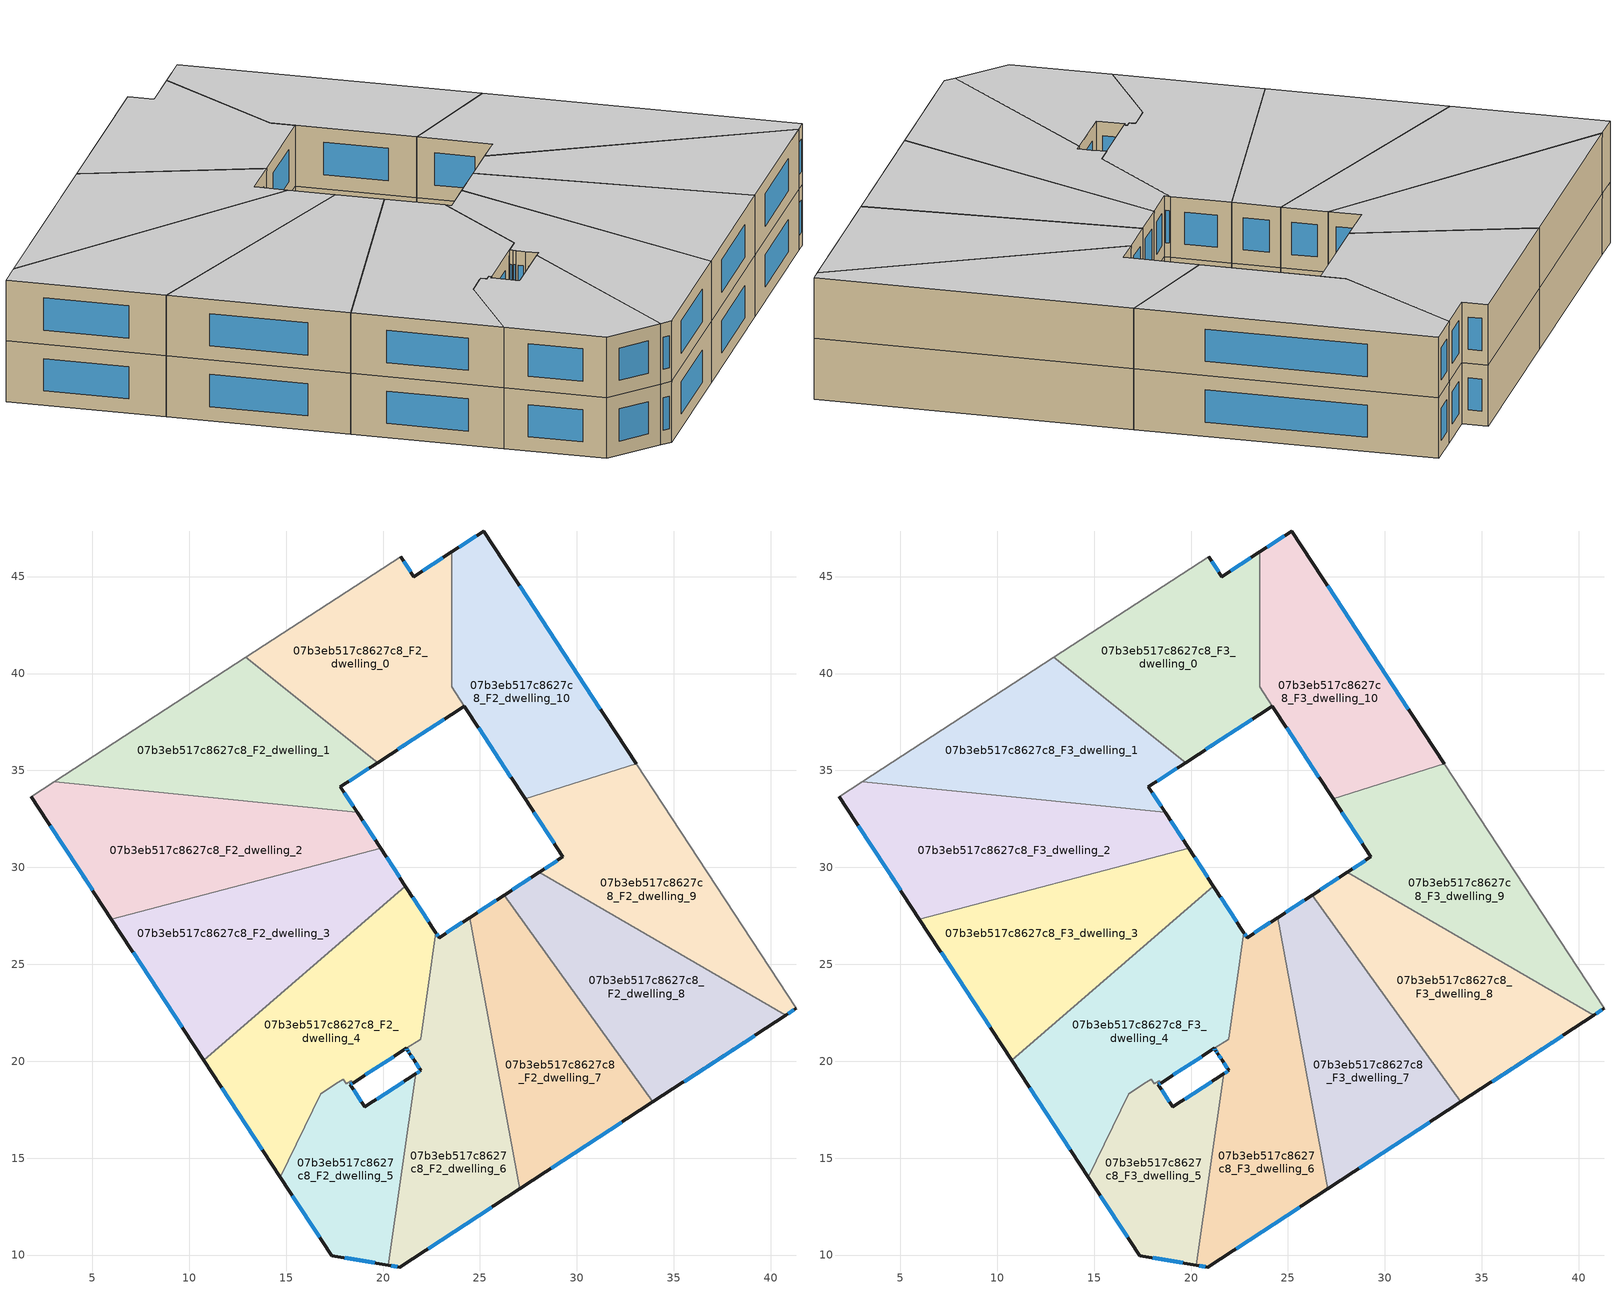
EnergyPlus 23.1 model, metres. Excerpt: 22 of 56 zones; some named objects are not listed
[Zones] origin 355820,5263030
07b3eb517c8627c8_F2_dwelling_0
 floor to 07b3eb517c8627c8_F1_dwelling_0 (EU_floor_Construction): 23.54,46.27 23.54,39.32 24.2,38.31 19.72,35.4 12.92,40.84 20.91,46.03 21.58,44.99 z6
 wall outside (EU_wall_Construction): 23.54,46.27 21.58,44.99 20.91,46.03 / 19.72,35.4 24.2,38.31 z6:9
 wall to 07b3eb517c8627c8_F2_dwelling_1 (EU_wall_Construction): 12.92,40.84 19.72,35.4 z6:9
 wall adiabatic (EU_wall_Construction): 20.91,46.03 12.92,40.84 z6:9
 wall to 07b3eb517c8627c8_F2_dwelling_10 (EU_wall_Construction): 24.2,38.31 23.54,39.32 23.54,46.27 z6:9
 window (EU_Window_Construction): 21.42,45.24 21.07,45.79 / 23.08,45.97 22.04,45.29 / 20.77,36.09 23.15,37.63 z6.7:8.3
07b3eb517c8627c8_F2_dwelling_1
 floor to 07b3eb517c8627c8_F1_dwelling_1 (EU_floor_Construction): 19.72,35.4 17.8,34.16 18.66,32.84 3.04,34.41 12.92,40.84 z6
 wall outside (EU_wall_Construction): 18.66,32.84 17.8,34.16 19.72,35.4 z6:9
 wall to 07b3eb517c8627c8_F2_dwelling_2 (EU_wall_Construction): 3.04,34.41 18.66,32.84 z6:9
 wall adiabatic (EU_wall_Construction): 12.92,40.84 3.04,34.41 z6:9
 window (EU_Window_Construction): 18.25,34.45 19.27,35.11 / 18.46,33.15 18,33.85 z6.7:8.3
07b3eb517c8627c8_F2_dwelling_10
 floor to 07b3eb517c8627c8_F1_dwelling_10 (EU_floor_Construction): 25.2,47.35 33.06,35.33 27.32,33.53 23.54,39.32 23.54,46.27 z6
 wall outside (EU_wall_Construction): 33.06,35.33 25.2,47.35 23.54,46.27 / 24.2,38.31 27.32,33.53 z6:9
 wall to 07b3eb517c8627c8_F2_dwelling_9 (EU_wall_Construction): 27.32,33.53 33.06,35.33 z6:9
 window (EU_Window_Construction): 24.81,47.1 23.93,46.52 / 31.21,38.15 27.04,44.53 / 24.93,37.19 26.59,34.66 z6.7:8.3
07b3eb517c8627c8_F2_dwelling_2
 floor to 07b3eb517c8627c8_F1_dwelling_2 (EU_floor_Construction): 18.66,32.84 19.88,30.97 5.99,27.33 1.85,33.64 3.04,34.41 z6
 wall outside (EU_wall_Construction): 19.88,30.97 18.66,32.84 / 1.85,33.64 5.99,27.33 z6:9
 wall adiabatic (EU_wall_Construction): 3.04,34.41 1.85,33.64 z6:9
 wall to 07b3eb517c8627c8_F2_dwelling_3 (EU_wall_Construction): 5.99,27.33 19.88,30.97 z6:9
 window (EU_Window_Construction): 19.59,31.41 18.95,32.4 / 2.83,32.16 5.02,28.81 z6.7:8.3
07b3eb517c8627c8_F2_dwelling_3
 floor to 07b3eb517c8627c8_F1_dwelling_3 (EU_floor_Construction): 19.88,30.97 21.15,29.03 10.75,20.05 5.99,27.33 z6
 wall outside (EU_wall_Construction): 21.15,29.03 19.88,30.97 / 5.99,27.33 10.75,20.05 z6:9
 wall to 07b3eb517c8627c8_F2_dwelling_4 (EU_wall_Construction): 10.75,20.05 21.15,29.03 z6:9
 window (EU_Window_Construction): 20.85,29.49 20.18,30.52 / 7.11,25.62 9.63,21.76 z6.7:8.3
07b3eb517c8627c8_F2_dwelling_4
 floor to 07b3eb517c8627c8_F1_dwelling_4 (EU_floor_Construction): 21.15,29.03 22.72,26.63 21.94,21.14 18.43,18.87 18.35,19 18.1,18.83 17.93,19.08 17.68,18.92 16.78,18.33 14.7,14.02 10.75,20.05 z6
 wall outside (EU_wall_Construction): 10.75,20.05 14.7,14.02 / 22.72,26.63 21.15,29.03 / 18.43,18.87 21.19,20.66 z6:9
 wall to 07b3eb517c8627c8_F2_dwelling_5 (EU_wall_Construction): 17.69,18.92 17.93,19.08 18.1,18.83 18.35,19 18.43,18.87 / 14.7,14.02 16.78,18.33 17.68,18.92 z6:9
 wall to 07b3eb517c8627c8_F2_dwelling_6 (EU_wall_Construction): 21.94,21.15 22.72,26.63 / 21.19,20.66 21.94,21.14 z6:9
 window (EU_Window_Construction): 11.68,18.63 13.77,15.43 / 22.35,27.2 21.52,28.47 / 19.08,19.29 20.55,20.24 z6.7:8.3
07b3eb517c8627c8_F2_dwelling_5
 floor to 07b3eb517c8627c8_F1_dwelling_5 (EU_floor_Construction): 21.68,19.35 20.27,9.48 17.35,9.97 14.7,14.02 16.78,18.33 17.69,18.92 17.93,19.08 18.1,18.83 18.35,19 18.43,18.87 18.31,18.79 19.05,17.65 z6
 wall outside (EU_wall_Construction): 21.68,19.35 19.05,17.65 18.31,18.79 18.43,18.87 / 14.7,14.02 17.35,9.97 20.27,9.48 z6:9
 wall to 07b3eb517c8627c8_F2_dwelling_6 (EU_wall_Construction): 20.27,9.48 21.68,19.35 z6:9
 window (EU_Window_Construction): 18.88,17.91 18.48,18.52 / 21.06,18.95 19.67,18.05 / 18.04,9.86 19.58,9.6 / 15.32,13.07 16.73,10.92 / 18.34,18.81 18.4,18.85 z6.7:8.3
07b3eb517c8627c8_F2_dwelling_6
 floor to 07b3eb517c8627c8_F1_dwelling_6 (EU_floor_Construction): 24.46,27.4 27.06,13.43 20.87,9.38 20.27,9.48 21.68,19.35 21.95,19.52 21.61,20.04 21.37,20.4 21.28,20.54 21.19,20.66 21.94,21.14 22.72,26.63 22.89,26.38 z6
 wall outside (EU_wall_Construction): 21.19,20.66 21.28,20.54 21.37,20.4 21.61,20.04 21.95,19.52 21.68,19.35 / 24.46,27.4 22.89,26.38 22.72,26.63 / 20.27,9.48 20.87,9.38 27.06,13.43 z6:9
 wall to 07b3eb517c8627c8_F2_dwelling_7 (EU_wall_Construction): 27.06,13.43 24.46,27.4 z6:9
 window (EU_Window_Construction): 21.89,19.48 21.74,19.39 / 21.69,19.92 21.87,19.64 / 21.43,20.31 21.55,20.12 / 21.3,20.5 21.35,20.43 / 21.21,20.63 21.26,20.57 / 22.85,26.44 22.76,26.57 / 24.09,27.16 23.26,26.62 / 22.32,10.33 25.61,12.48 / 20.41,9.46 20.73,9.41 z6.7:8.3
07b3eb517c8627c8_F2_dwelling_7
 floor to 07b3eb517c8627c8_F1_dwelling_7 (EU_floor_Construction): 26.25,28.57 33.92,17.9 27.06,13.43 24.46,27.4 z6
 wall outside (EU_wall_Construction): 26.25,28.57 24.46,27.4 / 27.06,13.43 33.92,17.9 z6:9
 wall to 07b3eb517c8627c8_F2_dwelling_8 (EU_wall_Construction): 33.92,17.9 26.25,28.57 z6:9
 window (EU_Window_Construction): 25.83,28.3 24.88,27.68 / 28.67,14.48 32.31,16.85 z6.7:8.3
07b3eb517c8627c8_F2_dwelling_8
 floor to 07b3eb517c8627c8_F1_dwelling_8 (EU_floor_Construction): 40.78,22.38 33.92,17.9 26.25,28.57 28.05,29.74 z6
 wall outside (EU_wall_Construction): 28.05,29.74 26.25,28.57 / 33.92,17.9 40.78,22.38 z6:9
 wall to 07b3eb517c8627c8_F2_dwelling_9 (EU_wall_Construction): 40.78,22.38 28.05,29.74 z6:9
 window (EU_Window_Construction): 27.63,29.46 26.68,28.84 / 35.53,18.95 39.16,21.32 z6.7:8.3
07b3eb517c8627c8_F2_dwelling_9
 floor to 07b3eb517c8627c8_F1_dwelling_9 (EU_floor_Construction): 33.06,35.33 41.31,22.72 40.78,22.38 28.05,29.74 29.28,30.54 27.32,33.53 z6
 wall outside (EU_wall_Construction): 27.32,33.53 29.28,30.54 28.05,29.74 / 40.78,22.38 41.31,22.72 z6:9
 wall adiabatic (EU_wall_Construction): 41.31,22.72 33.06,35.33 z6:9
 window (EU_Window_Construction): 28.99,30.35 28.34,29.93 / 27.78,32.83 28.82,31.24 / 40.9,22.46 41.18,22.64 z6.7:8.3
07b3eb517c8627c8_F3_dwelling_0
 floor to 07b3eb517c8627c8_F2_dwelling_0 (EU_floor_Construction): 23.54,46.27 23.54,39.32 24.2,38.31 19.72,35.4 12.92,40.84 20.91,46.03 21.58,44.99 z9
 wall outside (EU_wall_Construction): 23.54,46.27 21.58,44.99 20.91,46.03 / 19.72,35.4 24.2,38.31 z9:12
 wall to 07b3eb517c8627c8_F3_dwelling_1 (EU_wall_Construction): 12.92,40.84 19.72,35.4 z9:12
 wall adiabatic (EU_wall_Construction): 20.91,46.03 12.92,40.84 z9:12
 wall to 07b3eb517c8627c8_F3_dwelling_10 (EU_wall_Construction): 24.2,38.31 23.54,39.32 23.54,46.27 z9:12
 window (EU_Window_Construction): 21.42,45.24 21.07,45.79 / 23.08,45.97 22.04,45.29 / 20.77,36.09 23.15,37.63 z9.7:11.3
 ceiling to 07b3eb517c8627c8_F4_dwelling_0 (EU_floor_Construction): 24.2,38.31 23.54,39.32 23.54,46.27 21.58,44.99 20.91,46.03 12.92,40.84 19.72,35.4 z12
07b3eb517c8627c8_F3_dwelling_1
 floor to 07b3eb517c8627c8_F2_dwelling_1 (EU_floor_Construction): 19.72,35.4 17.8,34.16 18.66,32.84 3.04,34.41 12.92,40.84 z9
 wall outside (EU_wall_Construction): 18.66,32.84 17.8,34.16 19.72,35.4 z9:12
 wall to 07b3eb517c8627c8_F3_dwelling_2 (EU_wall_Construction): 3.04,34.41 18.66,32.84 z9:12
 wall adiabatic (EU_wall_Construction): 12.92,40.84 3.04,34.41 z9:12
 window (EU_Window_Construction): 18.25,34.45 19.27,35.11 / 18.46,33.15 18,33.85 z9.7:11.3
 ceiling to 07b3eb517c8627c8_F4_dwelling_1 (EU_floor_Construction): 18.66,32.84 17.8,34.16 19.72,35.4 12.92,40.84 3.04,34.41 z12
07b3eb517c8627c8_F3_dwelling_10
 floor to 07b3eb517c8627c8_F2_dwelling_10 (EU_floor_Construction): 25.2,47.35 33.06,35.33 27.32,33.53 23.54,39.32 23.54,46.27 z9
 wall outside (EU_wall_Construction): 33.06,35.33 25.2,47.35 23.54,46.27 / 24.2,38.31 27.32,33.53 z9:12
 wall to 07b3eb517c8627c8_F3_dwelling_9 (EU_wall_Construction): 27.32,33.53 33.06,35.33 z9:12
 window (EU_Window_Construction): 24.81,47.1 23.93,46.52 / 31.21,38.15 27.04,44.53 / 24.93,37.19 26.59,34.66 z9.7:11.3
 ceiling to 07b3eb517c8627c8_F4_dwelling_10 (EU_floor_Construction): 33.06,35.33 25.2,47.35 23.54,46.27 23.54,39.32 27.32,33.53 z12
07b3eb517c8627c8_F3_dwelling_2
 floor to 07b3eb517c8627c8_F2_dwelling_2 (EU_floor_Construction): 18.66,32.84 19.88,30.97 5.99,27.33 1.85,33.64 3.04,34.41 z9
 wall outside (EU_wall_Construction): 19.88,30.97 18.66,32.84 / 1.85,33.64 5.99,27.33 z9:12
 wall adiabatic (EU_wall_Construction): 3.04,34.41 1.85,33.64 z9:12
 wall to 07b3eb517c8627c8_F3_dwelling_3 (EU_wall_Construction): 5.99,27.33 19.88,30.97 z9:12
 window (EU_Window_Construction): 19.59,31.41 18.95,32.4 / 2.83,32.16 5.02,28.81 z9.7:11.3
 ceiling to 07b3eb517c8627c8_F4_dwelling_2 (EU_floor_Construction): 19.88,30.97 18.66,32.84 3.04,34.41 1.85,33.64 5.99,27.33 z12
07b3eb517c8627c8_F3_dwelling_3
 floor to 07b3eb517c8627c8_F2_dwelling_3 (EU_floor_Construction): 19.88,30.97 21.15,29.03 10.75,20.05 5.99,27.33 z9
 wall outside (EU_wall_Construction): 21.15,29.03 19.88,30.97 / 5.99,27.33 10.75,20.05 z9:12
 wall to 07b3eb517c8627c8_F3_dwelling_4 (EU_wall_Construction): 10.75,20.05 21.15,29.03 z9:12
 window (EU_Window_Construction): 20.85,29.49 20.18,30.52 / 7.11,25.62 9.63,21.76 z9.7:11.3
 ceiling to 07b3eb517c8627c8_F4_dwelling_3 (EU_floor_Construction): 21.15,29.03 19.88,30.97 5.99,27.33 10.75,20.05 z12
07b3eb517c8627c8_F3_dwelling_4
 floor to 07b3eb517c8627c8_F2_dwelling_4 (EU_floor_Construction): 21.15,29.03 22.72,26.63 21.94,21.14 18.43,18.87 18.35,19 18.1,18.83 17.93,19.08 17.68,18.92 16.78,18.33 14.7,14.02 10.75,20.05 z9
 wall outside (EU_wall_Construction): 10.75,20.05 14.7,14.02 / 22.72,26.63 21.15,29.03 / 18.43,18.87 21.19,20.66 z9:12
 wall to 07b3eb517c8627c8_F3_dwelling_5 (EU_wall_Construction): 17.69,18.92 17.93,19.08 18.1,18.83 18.35,19 18.43,18.87 / 14.7,14.02 16.78,18.33 17.68,18.92 z9:12
 wall to 07b3eb517c8627c8_F3_dwelling_6 (EU_wall_Construction): 21.94,21.15 22.72,26.63 / 21.19,20.66 21.94,21.14 z9:12
 window (EU_Window_Construction): 11.68,18.63 13.77,15.43 / 22.35,27.2 21.52,28.47 / 19.08,19.29 20.55,20.24 z9.7:11.3
 ceiling to 07b3eb517c8627c8_F4_dwelling_4 (EU_floor_Construction): 18.43,18.87 21.94,21.14 22.72,26.63 21.15,29.03 10.75,20.05 14.7,14.02 16.78,18.33 17.68,18.92 17.93,19.08 18.1,18.83 18.35,19 z12
07b3eb517c8627c8_F3_dwelling_5
 floor to 07b3eb517c8627c8_F2_dwelling_5 (EU_floor_Construction): 21.68,19.35 20.27,9.48 17.35,9.97 14.7,14.02 16.78,18.33 17.69,18.92 17.93,19.08 18.1,18.83 18.35,19 18.43,18.87 18.31,18.79 19.05,17.65 z9
 wall outside (EU_wall_Construction): 21.68,19.35 19.05,17.65 18.31,18.79 18.43,18.87 / 14.7,14.02 17.35,9.97 20.27,9.48 z9:12
 wall to 07b3eb517c8627c8_F3_dwelling_6 (EU_wall_Construction): 20.27,9.48 21.68,19.35 z9:12
 window (EU_Window_Construction): 18.88,17.91 18.48,18.52 / 21.06,18.95 19.67,18.05 / 18.04,9.86 19.58,9.6 / 15.32,13.07 16.73,10.92 / 18.34,18.81 18.4,18.85 z9.7:11.3
 ceiling to 07b3eb517c8627c8_F4_dwelling_5 (EU_floor_Construction): 20.27,9.48 21.68,19.35 19.05,17.65 18.31,18.79 18.43,18.87 18.35,19 18.1,18.83 17.93,19.08 17.69,18.92 16.78,18.33 14.7,14.02 17.35,9.97 z12
07b3eb517c8627c8_F3_dwelling_6
 floor to 07b3eb517c8627c8_F2_dwelling_6 (EU_floor_Construction): 24.46,27.4 27.06,13.43 20.87,9.38 20.27,9.48 21.68,19.35 21.95,19.52 21.61,20.04 21.37,20.4 21.28,20.54 21.19,20.66 21.94,21.14 22.72,26.63 22.89,26.38 z9
 wall outside (EU_wall_Construction): 21.19,20.66 21.28,20.54 21.37,20.4 21.61,20.04 21.95,19.52 21.68,19.35 / 24.46,27.4 22.89,26.38 22.72,26.63 / 20.27,9.48 20.87,9.38 27.06,13.43 z9:12
 wall to 07b3eb517c8627c8_F3_dwelling_7 (EU_wall_Construction): 27.06,13.43 24.46,27.4 z9:12
 window (EU_Window_Construction): 21.89,19.48 21.74,19.39 / 21.69,19.92 21.87,19.64 / 21.43,20.31 21.55,20.12 / 21.3,20.5 21.35,20.43 / 21.21,20.63 21.26,20.57 / 22.85,26.44 22.76,26.57 / 24.09,27.16 23.26,26.62 / 22.32,10.33 25.61,12.48 / 20.41,9.46 20.73,9.41 z9.7:11.3
 ceiling to 07b3eb517c8627c8_F4_dwelling_6 (EU_floor_Construction): 27.06,13.43 24.46,27.4 22.89,26.38 22.72,26.63 21.94,21.14 21.19,20.66 21.28,20.54 21.37,20.4 21.61,20.04 21.95,19.52 21.68,19.35 20.27,9.48 20.87,9.38 z12
07b3eb517c8627c8_F3_dwelling_7
 floor to 07b3eb517c8627c8_F2_dwelling_7 (EU_floor_Construction): 26.25,28.57 33.92,17.9 27.06,13.43 24.46,27.4 z9
 wall outside (EU_wall_Construction): 26.25,28.57 24.46,27.4 / 27.06,13.43 33.92,17.9 z9:12
 wall to 07b3eb517c8627c8_F3_dwelling_8 (EU_wall_Construction): 33.92,17.9 26.25,28.57 z9:12
 window (EU_Window_Construction): 25.83,28.3 24.88,27.68 / 28.67,14.48 32.31,16.85 z9.7:11.3
 ceiling to 07b3eb517c8627c8_F4_dwelling_7 (EU_floor_Construction): 33.92,17.9 26.25,28.57 24.46,27.4 27.06,13.43 z12
07b3eb517c8627c8_F3_dwelling_8
 floor to 07b3eb517c8627c8_F2_dwelling_8 (EU_floor_Construction): 40.78,22.38 33.92,17.9 26.25,28.57 28.05,29.74 z9
 wall outside (EU_wall_Construction): 28.05,29.74 26.25,28.57 / 33.92,17.9 40.78,22.38 z9:12
 wall to 07b3eb517c8627c8_F3_dwelling_9 (EU_wall_Construction): 40.78,22.38 28.05,29.74 z9:12
 window (EU_Window_Construction): 27.63,29.46 26.68,28.84 / 35.53,18.95 39.16,21.32 z9.7:11.3
 ceiling to 07b3eb517c8627c8_F4_dwelling_8 (EU_floor_Construction): 40.78,22.38 28.05,29.74 26.25,28.57 33.92,17.9 z12
07b3eb517c8627c8_F3_dwelling_9
 floor to 07b3eb517c8627c8_F2_dwelling_9 (EU_floor_Construction): 33.06,35.33 41.31,22.72 40.78,22.38 28.05,29.74 29.28,30.54 27.32,33.53 z9
 wall outside (EU_wall_Construction): 27.32,33.53 29.28,30.54 28.05,29.74 / 40.78,22.38 41.31,22.72 z9:12
 wall adiabatic (EU_wall_Construction): 41.31,22.72 33.06,35.33 z9:12
 window (EU_Window_Construction): 28.99,30.35 28.34,29.93 / 27.78,32.83 28.82,31.24 / 40.9,22.46 41.18,22.64 z9.7:11.3
 ceiling to 07b3eb517c8627c8_F4_dwelling_9 (EU_floor_Construction): 41.31,22.72 33.06,35.33 27.32,33.53 29.28,30.54 28.05,29.74 40.78,22.38 z12
[Building]
EU S2 Campaign: North Axis=0; Terrain=City; Solar Distribution=FullExterior
[Site:Location]
Budapest.Ferenc.Liszt.Intl.AP: Latitude=47.437; Longitude=19.256; Time Zone=1; Elevation=185
[SizingPeriod:WeatherFileDays]
AnnualSizingPeriod: Begin Month=1; Begin Day of Month=1; End Month=12; End Day of Month=31; Day of Week for Start Day=Monday; Use Weather File Daylight Saving Period=No; Use Weather File Rain and Snow Indicators=No
[MATERIAL]
EU_InternalMass_Material: Roughness=MediumRough; Thickness=0.1; Conductivity=1; Density=1800; Specific Heat=900; Thermal Absorptance=0.9; Solar Absorptance=0.7; Visible Absorptance=0.7
[MATERIAL:NOMASS] Roughness=MediumRough; Thermal Absorptance=0.9; Solar Absorptance=0.7; Visible Absorptance=0.7
Name | Thermal Resistance
EU_wall_NoMass | 0.832559
EU_floor_NoMass | 0.872794
[WINDOWMATERIAL:SIMPLEGLAZINGSYSTEM]
EU_Window_SimpleGlazing: UFactor=2.79869; Solar Heat Gain Coefficient=0.75; Visible Transmittance=0.75
[CONSTRUCTION]
EU_wall_Construction: EU_wall_NoMass
EU_floor_Construction: EU_floor_NoMass
EU_Window_Construction: EU_Window_SimpleGlazing
EU_InternalMass_Construction: EU_InternalMass_Material
[ZONE] Type=1; Multiplier=1; Ceiling Height=autocalculate; Floor Area=autocalculate; Part of Total Floor Area=Yes
Name | Volume
07b3eb517c8627c8_F2_dwelling_0; 07b3eb517c8627c8_F3_dwelling_0 | 204.742
07b3eb517c8627c8_F2_dwelling_1; 07b3eb517c8627c8_F3_dwelling_1 | 203.305
07b3eb517c8627c8_F2_dwelling_10; 07b3eb517c8627c8_F3_dwelling_10 | 201.887
07b3eb517c8627c8_F2_dwelling_2; 07b3eb517c8627c8_F3_dwelling_2 | 220.497
07b3eb517c8627c8_F2_dwelling_3; 07b3eb517c8627c8_F3_dwelling_3 | 225.249
07b3eb517c8627c8_F2_dwelling_4; 07b3eb517c8627c8_F3_dwelling_4 | 234.304
07b3eb517c8627c8_F2_dwelling_5; 07b3eb517c8627c8_F3_dwelling_5 | 131.821
07b3eb517c8627c8_F2_dwelling_6; 07b3eb517c8627c8_F3_dwelling_6 | 204.621
07b3eb517c8627c8_F2_dwelling_7; 07b3eb517c8627c8_F3_dwelling_7 | 203.314
07b3eb517c8627c8_F2_dwelling_8; 07b3eb517c8627c8_F3_dwelling_8 | 203.321
07b3eb517c8627c8_F2_dwelling_9; 07b3eb517c8627c8_F3_dwelling_9 | 203.306
[INTERNALMASS] Construction=EU_InternalMass_Construction
Name | Zone or ZoneList | Surface Area
07b3eb517c8627c8_F2_dwelling_0_EU_InternalMass | 07b3eb517c8627c8_F2_dwelling_0 | 68.2464
07b3eb517c8627c8_F2_dwelling_1_EU_InternalMass | 07b3eb517c8627c8_F2_dwelling_1 | 67.7684
07b3eb517c8627c8_F2_dwelling_2_EU_InternalMass | 07b3eb517c8627c8_F2_dwelling_2 | 73.5129
07b3eb517c8627c8_F2_dwelling_3_EU_InternalMass | 07b3eb517c8627c8_F2_dwelling_3 | 75.0767
07b3eb517c8627c8_F2_dwelling_4_EU_InternalMass | 07b3eb517c8627c8_F2_dwelling_4 | 78.0994
07b3eb517c8627c8_F2_dwelling_5_EU_InternalMass | 07b3eb517c8627c8_F2_dwelling_5 | 43.9406
07b3eb517c8627c8_F2_dwelling_6_EU_InternalMass | 07b3eb517c8627c8_F2_dwelling_6 | 68.207
07b3eb517c8627c8_F2_dwelling_7_EU_InternalMass | 07b3eb517c8627c8_F2_dwelling_7 | 67.7716
07b3eb517c8627c8_F2_dwelling_8_EU_InternalMass | 07b3eb517c8627c8_F2_dwelling_8 | 67.7737
07b3eb517c8627c8_F2_dwelling_9_EU_InternalMass | 07b3eb517c8627c8_F2_dwelling_9 | 67.769
07b3eb517c8627c8_F2_dwelling_10_EU_InternalMass | 07b3eb517c8627c8_F2_dwelling_10 | 67.2957
07b3eb517c8627c8_F3_dwelling_0_EU_InternalMass | 07b3eb517c8627c8_F3_dwelling_0 | 68.2464
07b3eb517c8627c8_F3_dwelling_1_EU_InternalMass | 07b3eb517c8627c8_F3_dwelling_1 | 67.7684
07b3eb517c8627c8_F3_dwelling_2_EU_InternalMass | 07b3eb517c8627c8_F3_dwelling_2 | 73.5129
07b3eb517c8627c8_F3_dwelling_3_EU_InternalMass | 07b3eb517c8627c8_F3_dwelling_3 | 75.0767
07b3eb517c8627c8_F3_dwelling_4_EU_InternalMass | 07b3eb517c8627c8_F3_dwelling_4 | 78.0994
07b3eb517c8627c8_F3_dwelling_5_EU_InternalMass | 07b3eb517c8627c8_F3_dwelling_5 | 43.9406
07b3eb517c8627c8_F3_dwelling_6_EU_InternalMass | 07b3eb517c8627c8_F3_dwelling_6 | 68.207
07b3eb517c8627c8_F3_dwelling_7_EU_InternalMass | 07b3eb517c8627c8_F3_dwelling_7 | 67.7716
07b3eb517c8627c8_F3_dwelling_8_EU_InternalMass | 07b3eb517c8627c8_F3_dwelling_8 | 67.7737
07b3eb517c8627c8_F3_dwelling_9_EU_InternalMass | 07b3eb517c8627c8_F3_dwelling_9 | 67.769
07b3eb517c8627c8_F3_dwelling_10_EU_InternalMass | 07b3eb517c8627c8_F3_dwelling_10 | 67.2957
[OTHEREQUIPMENT] Fuel Type=Electricity; Design Level Calculation Method=Watts/Area; Power per Zone Floor Area=1; Fraction Latent=0; Fraction Radiant=0; Fraction Lost=0; Carbon Dioxide Generation Rate=0; EndUse Subcategory=EU_Step8_InternalGains
Name | Zone or ZoneList or Space or SpaceList | Schedule
EU_Step8_InternalGain_07b3eb517c8627c8_F2_dwelling_0_f000 | 07b3eb517c8627c8_F2_dwelling_0 | EU_Step8_GainSchedule_07b3eb517c8627c8_F2_dwelling_0_f000
EU_Step8_InternalGain_07b3eb517c8627c8_F2_dwelling_1_f000 | 07b3eb517c8627c8_F2_dwelling_1 | EU_Step8_GainSchedule_07b3eb517c8627c8_F2_dwelling_1_f000
EU_Step8_InternalGain_07b3eb517c8627c8_F2_dwelling_2_f000 | 07b3eb517c8627c8_F2_dwelling_2 | EU_Step8_GainSchedule_07b3eb517c8627c8_F2_dwelling_2_f000
EU_Step8_InternalGain_07b3eb517c8627c8_F2_dwelling_3_f000 | 07b3eb517c8627c8_F2_dwelling_3 | EU_Step8_GainSchedule_07b3eb517c8627c8_F2_dwelling_3_f000
EU_Step8_InternalGain_07b3eb517c8627c8_F2_dwelling_4_f000 | 07b3eb517c8627c8_F2_dwelling_4 | EU_Step8_GainSchedule_07b3eb517c8627c8_F2_dwelling_4_f000
EU_Step8_InternalGain_07b3eb517c8627c8_F2_dwelling_5_f000 | 07b3eb517c8627c8_F2_dwelling_5 | EU_Step8_GainSchedule_07b3eb517c8627c8_F2_dwelling_5_f000
EU_Step8_InternalGain_07b3eb517c8627c8_F2_dwelling_6_f000 | 07b3eb517c8627c8_F2_dwelling_6 | EU_Step8_GainSchedule_07b3eb517c8627c8_F2_dwelling_6_f000
EU_Step8_InternalGain_07b3eb517c8627c8_F2_dwelling_7_f000 | 07b3eb517c8627c8_F2_dwelling_7 | EU_Step8_GainSchedule_07b3eb517c8627c8_F2_dwelling_7_f000
EU_Step8_InternalGain_07b3eb517c8627c8_F2_dwelling_8_f000 | 07b3eb517c8627c8_F2_dwelling_8 | EU_Step8_GainSchedule_07b3eb517c8627c8_F2_dwelling_8_f000
EU_Step8_InternalGain_07b3eb517c8627c8_F2_dwelling_9_f000 | 07b3eb517c8627c8_F2_dwelling_9 | EU_Step8_GainSchedule_07b3eb517c8627c8_F2_dwelling_9_f000
EU_Step8_InternalGain_07b3eb517c8627c8_F2_dwelling_10_f000 | 07b3eb517c8627c8_F2_dwelling_10 | EU_Step8_GainSchedule_07b3eb517c8627c8_F2_dwelling_10_f000
EU_Step8_InternalGain_07b3eb517c8627c8_F3_dwelling_0_f000 | 07b3eb517c8627c8_F3_dwelling_0 | EU_Step8_GainSchedule_07b3eb517c8627c8_F3_dwelling_0_f000
EU_Step8_InternalGain_07b3eb517c8627c8_F3_dwelling_1_f000 | 07b3eb517c8627c8_F3_dwelling_1 | EU_Step8_GainSchedule_07b3eb517c8627c8_F3_dwelling_1_f000
EU_Step8_InternalGain_07b3eb517c8627c8_F3_dwelling_2_f000 | 07b3eb517c8627c8_F3_dwelling_2 | EU_Step8_GainSchedule_07b3eb517c8627c8_F3_dwelling_2_f000
EU_Step8_InternalGain_07b3eb517c8627c8_F3_dwelling_3_f000 | 07b3eb517c8627c8_F3_dwelling_3 | EU_Step8_GainSchedule_07b3eb517c8627c8_F3_dwelling_3_f000
EU_Step8_InternalGain_07b3eb517c8627c8_F3_dwelling_4_f000 | 07b3eb517c8627c8_F3_dwelling_4 | EU_Step8_GainSchedule_07b3eb517c8627c8_F3_dwelling_4_f000
EU_Step8_InternalGain_07b3eb517c8627c8_F3_dwelling_5_f000 | 07b3eb517c8627c8_F3_dwelling_5 | EU_Step8_GainSchedule_07b3eb517c8627c8_F3_dwelling_5_f000
EU_Step8_InternalGain_07b3eb517c8627c8_F3_dwelling_6_f000 | 07b3eb517c8627c8_F3_dwelling_6 | EU_Step8_GainSchedule_07b3eb517c8627c8_F3_dwelling_6_f000
EU_Step8_InternalGain_07b3eb517c8627c8_F3_dwelling_7_f000 | 07b3eb517c8627c8_F3_dwelling_7 | EU_Step8_GainSchedule_07b3eb517c8627c8_F3_dwelling_7_f000
EU_Step8_InternalGain_07b3eb517c8627c8_F3_dwelling_8_f000 | 07b3eb517c8627c8_F3_dwelling_8 | EU_Step8_GainSchedule_07b3eb517c8627c8_F3_dwelling_8_f000
EU_Step8_InternalGain_07b3eb517c8627c8_F3_dwelling_9_f000 | 07b3eb517c8627c8_F3_dwelling_9 | EU_Step8_GainSchedule_07b3eb517c8627c8_F3_dwelling_9_f000
EU_Step8_InternalGain_07b3eb517c8627c8_F3_dwelling_10_f000 | 07b3eb517c8627c8_F3_dwelling_10 | EU_Step8_GainSchedule_07b3eb517c8627c8_F3_dwelling_10_f000
[ZONEVENTILATION:DESIGNFLOWRATE] Schedule=EU_AlwaysOn; Design Flow Rate Calculation Method=AirChanges/Hour; Air Changes per Hour=0.475469; Ventilation Type=Natural; Fan Pressure Rise=0; Fan Total Efficiency=1; Constant Term Coefficient=1; Temperature Term Coefficient=0; Velocity Term Coefficient=0; Velocity Squared Term Coefficient=0; Minimum Indoor Temperature=-100; Maximum Indoor Temperature=100; Delta Temperature=-100; Minimum Outdoor Temperature=-100; Maximum Outdoor Temperature=100; Maximum Wind Speed=40
Name | Zone or ZoneList or Space or SpaceList
EU_ConstantAir_07b3eb517c8627c8_F2_dwelling_0 | 07b3eb517c8627c8_F2_dwelling_0
EU_ConstantAir_07b3eb517c8627c8_F2_dwelling_1 | 07b3eb517c8627c8_F2_dwelling_1
EU_ConstantAir_07b3eb517c8627c8_F2_dwelling_2 | 07b3eb517c8627c8_F2_dwelling_2
EU_ConstantAir_07b3eb517c8627c8_F2_dwelling_3 | 07b3eb517c8627c8_F2_dwelling_3
EU_ConstantAir_07b3eb517c8627c8_F2_dwelling_4 | 07b3eb517c8627c8_F2_dwelling_4
EU_ConstantAir_07b3eb517c8627c8_F2_dwelling_5 | 07b3eb517c8627c8_F2_dwelling_5
EU_ConstantAir_07b3eb517c8627c8_F2_dwelling_6 | 07b3eb517c8627c8_F2_dwelling_6
EU_ConstantAir_07b3eb517c8627c8_F2_dwelling_7 | 07b3eb517c8627c8_F2_dwelling_7
EU_ConstantAir_07b3eb517c8627c8_F2_dwelling_8 | 07b3eb517c8627c8_F2_dwelling_8
EU_ConstantAir_07b3eb517c8627c8_F2_dwelling_9 | 07b3eb517c8627c8_F2_dwelling_9
EU_ConstantAir_07b3eb517c8627c8_F2_dwelling_10 | 07b3eb517c8627c8_F2_dwelling_10
EU_ConstantAir_07b3eb517c8627c8_F3_dwelling_0 | 07b3eb517c8627c8_F3_dwelling_0
EU_ConstantAir_07b3eb517c8627c8_F3_dwelling_1 | 07b3eb517c8627c8_F3_dwelling_1
EU_ConstantAir_07b3eb517c8627c8_F3_dwelling_2 | 07b3eb517c8627c8_F3_dwelling_2
EU_ConstantAir_07b3eb517c8627c8_F3_dwelling_3 | 07b3eb517c8627c8_F3_dwelling_3
EU_ConstantAir_07b3eb517c8627c8_F3_dwelling_4 | 07b3eb517c8627c8_F3_dwelling_4
EU_ConstantAir_07b3eb517c8627c8_F3_dwelling_5 | 07b3eb517c8627c8_F3_dwelling_5
EU_ConstantAir_07b3eb517c8627c8_F3_dwelling_6 | 07b3eb517c8627c8_F3_dwelling_6
EU_ConstantAir_07b3eb517c8627c8_F3_dwelling_7 | 07b3eb517c8627c8_F3_dwelling_7
EU_ConstantAir_07b3eb517c8627c8_F3_dwelling_8 | 07b3eb517c8627c8_F3_dwelling_8
EU_ConstantAir_07b3eb517c8627c8_F3_dwelling_9 | 07b3eb517c8627c8_F3_dwelling_9
EU_ConstantAir_07b3eb517c8627c8_F3_dwelling_10 | 07b3eb517c8627c8_F3_dwelling_10
[HVACTEMPLATE:ZONE:IDEALLOADSAIRSYSTEM] System Availability Schedule=EU_AlwaysOn; Maximum Heating Supply Air Temperature=50; Minimum Cooling Supply Air Temperature=13; Maximum Heating Supply Air Humidity Ratio=0.0156; Minimum Cooling Supply Air Humidity Ratio=0.0077; Heating Limit=NoLimit; Cooling Limit=NoLimit; Heating Availability Schedule=EU_AlwaysOn; Cooling Availability Schedule=EU_CoolingOff; Dehumidification Control Type=ConstantSensibleHeatRatio; Cooling Sensible Heat Ratio=0.7; Dehumidification Setpoint=60; Humidification Control Type=None; Humidification Setpoint=30; Outdoor Air Method=None; Outdoor Air Flow Rate per Person=0.00944; Outdoor Air Flow Rate per Zone Floor Area=0; Outdoor Air Flow Rate per Zone=0; Demand Controlled Ventilation Type=None; Outdoor Air Economizer Type=NoEconomizer; Heat Recovery Type=None; Sensible Heat Recovery Effectiveness=0.7; Latent Heat Recovery Effectiveness=0.65
Name | Template Thermostat
07b3eb517c8627c8_F2_dwelling_0 | EU_HeatOnly_07b3eb517c8627c8_F2_dwelling_0
07b3eb517c8627c8_F2_dwelling_1 | EU_HeatOnly_07b3eb517c8627c8_F2_dwelling_1
07b3eb517c8627c8_F2_dwelling_2 | EU_HeatOnly_07b3eb517c8627c8_F2_dwelling_2
07b3eb517c8627c8_F2_dwelling_3 | EU_HeatOnly_07b3eb517c8627c8_F2_dwelling_3
07b3eb517c8627c8_F2_dwelling_4 | EU_HeatOnly_07b3eb517c8627c8_F2_dwelling_4
07b3eb517c8627c8_F2_dwelling_5 | EU_HeatOnly_07b3eb517c8627c8_F2_dwelling_5
07b3eb517c8627c8_F2_dwelling_6 | EU_HeatOnly_07b3eb517c8627c8_F2_dwelling_6
07b3eb517c8627c8_F2_dwelling_7 | EU_HeatOnly_07b3eb517c8627c8_F2_dwelling_7
07b3eb517c8627c8_F2_dwelling_8 | EU_HeatOnly_07b3eb517c8627c8_F2_dwelling_8
07b3eb517c8627c8_F2_dwelling_9 | EU_HeatOnly_07b3eb517c8627c8_F2_dwelling_9
07b3eb517c8627c8_F2_dwelling_10 | EU_HeatOnly_07b3eb517c8627c8_F2_dwelling_10
07b3eb517c8627c8_F3_dwelling_0 | EU_HeatOnly_07b3eb517c8627c8_F3_dwelling_0
07b3eb517c8627c8_F3_dwelling_1 | EU_HeatOnly_07b3eb517c8627c8_F3_dwelling_1
07b3eb517c8627c8_F3_dwelling_2 | EU_HeatOnly_07b3eb517c8627c8_F3_dwelling_2
07b3eb517c8627c8_F3_dwelling_3 | EU_HeatOnly_07b3eb517c8627c8_F3_dwelling_3
07b3eb517c8627c8_F3_dwelling_4 | EU_HeatOnly_07b3eb517c8627c8_F3_dwelling_4
07b3eb517c8627c8_F3_dwelling_5 | EU_HeatOnly_07b3eb517c8627c8_F3_dwelling_5
07b3eb517c8627c8_F3_dwelling_6 | EU_HeatOnly_07b3eb517c8627c8_F3_dwelling_6
07b3eb517c8627c8_F3_dwelling_7 | EU_HeatOnly_07b3eb517c8627c8_F3_dwelling_7
07b3eb517c8627c8_F3_dwelling_8 | EU_HeatOnly_07b3eb517c8627c8_F3_dwelling_8
07b3eb517c8627c8_F3_dwelling_9 | EU_HeatOnly_07b3eb517c8627c8_F3_dwelling_9
07b3eb517c8627c8_F3_dwelling_10 | EU_HeatOnly_07b3eb517c8627c8_F3_dwelling_10
[SIZING:ZONE] Zone Cooling Design Supply Air Temperature Input Method=SupplyAirTemperature; Zone Cooling Design Supply Air Temperature=13; Zone Heating Design Supply Air Temperature Input Method=SupplyAirTemperature; Zone Heating Design Supply Air Temperature=50; Zone Cooling Design Supply Air Humidity Ratio=0.008; Zone Heating Design Supply Air Humidity Ratio=0.008; Cooling Design Air Flow Method=DesignDay; Cooling Design Air Flow Rate=0; Cooling Minimum Air Flow per Zone Floor Area=0.000762; Cooling Minimum Air Flow=0; Cooling Minimum Air Flow Fraction=0.2; Heating Design Air Flow Method=DesignDay; Heating Design Air Flow Rate=0; Heating Maximum Air Flow per Zone Floor Area=0.002032; Heating Maximum Air Flow=0.141576; Heating Maximum Air Flow Fraction=0.3; Account for Dedicated Outdoor Air System=No; Dedicated Outdoor Air System Control Strategy=NeutralSupplyAir; Dedicated Outdoor Air Low Setpoint Temperature for Design=autosize; Dedicated Outdoor Air High Setpoint Temperature for Design=autosize; Zone Load Sizing Method=Sensible Load Only No Latent Load; Zone Latent Cooling Design Supply Air Humidity Ratio Input Method=HumidityRatioDifference; Zone Cooling Design Supply Air Humidity Ratio Difference=0.005; Zone Latent Heating Design Supply Air Humidity Ratio Input Method=HumidityRatioDifference; Zone Humidification Design Supply Air Humidity Ratio Difference=0.005
07b3eb517c8627c8_F2_dwelling_0; 07b3eb517c8627c8_F2_dwelling_1; 07b3eb517c8627c8_F2_dwelling_2; 07b3eb517c8627c8_F2_dwelling_3; 07b3eb517c8627c8_F2_dwelling_4; 07b3eb517c8627c8_F2_dwelling_5; 07b3eb517c8627c8_F2_dwelling_6; 07b3eb517c8627c8_F2_dwelling_7; 07b3eb517c8627c8_F2_dwelling_8; 07b3eb517c8627c8_F2_dwelling_9; 07b3eb517c8627c8_F2_dwelling_10; 07b3eb517c8627c8_F3_dwelling_0; 07b3eb517c8627c8_F3_dwelling_1; 07b3eb517c8627c8_F3_dwelling_2; 07b3eb517c8627c8_F3_dwelling_3; 07b3eb517c8627c8_F3_dwelling_4; 07b3eb517c8627c8_F3_dwelling_5; 07b3eb517c8627c8_F3_dwelling_6; 07b3eb517c8627c8_F3_dwelling_7; 07b3eb517c8627c8_F3_dwelling_8; 07b3eb517c8627c8_F3_dwelling_9; 07b3eb517c8627c8_F3_dwelling_10
[SCHEDULE:CONSTANT]
Name | Hourly Value
EU_AlwaysOn | 1
EU_CoolingOff | 0
[SCHEDULE:FILE] Column Number=1; Rows to Skip at Top=0; Number of Hours of Data=8760; Column Separator=Comma; Interpolate to Timestep=No; Minutes per Item=60; Adjust Schedule for Daylight Savings=Yes
Name | File
EU_Step8_GainSchedule_07b3eb517c8627c8_F2_dwelling_0_f000 | ../../schedules/07b3eb517c8627c8/07b3eb517c8627c8_F2_dwelling_0_f000_gain.csv
EU_Step8_GainSchedule_07b3eb517c8627c8_F2_dwelling_1_f000 | ../../schedules/07b3eb517c8627c8/07b3eb517c8627c8_F2_dwelling_1_f000_gain.csv
EU_Step8_GainSchedule_07b3eb517c8627c8_F2_dwelling_2_f000 | ../../schedules/07b3eb517c8627c8/07b3eb517c8627c8_F2_dwelling_2_f000_gain.csv
EU_Step8_GainSchedule_07b3eb517c8627c8_F2_dwelling_3_f000 | ../../schedules/07b3eb517c8627c8/07b3eb517c8627c8_F2_dwelling_3_f000_gain.csv
EU_Step8_GainSchedule_07b3eb517c8627c8_F2_dwelling_4_f000 | ../../schedules/07b3eb517c8627c8/07b3eb517c8627c8_F2_dwelling_4_f000_gain.csv
EU_Step8_GainSchedule_07b3eb517c8627c8_F2_dwelling_5_f000 | ../../schedules/07b3eb517c8627c8/07b3eb517c8627c8_F2_dwelling_5_f000_gain.csv
EU_Step8_GainSchedule_07b3eb517c8627c8_F2_dwelling_6_f000 | ../../schedules/07b3eb517c8627c8/07b3eb517c8627c8_F2_dwelling_6_f000_gain.csv
EU_Step8_GainSchedule_07b3eb517c8627c8_F2_dwelling_7_f000 | ../../schedules/07b3eb517c8627c8/07b3eb517c8627c8_F2_dwelling_7_f000_gain.csv
EU_Step8_GainSchedule_07b3eb517c8627c8_F2_dwelling_8_f000 | ../../schedules/07b3eb517c8627c8/07b3eb517c8627c8_F2_dwelling_8_f000_gain.csv
EU_Step8_GainSchedule_07b3eb517c8627c8_F2_dwelling_9_f000 | ../../schedules/07b3eb517c8627c8/07b3eb517c8627c8_F2_dwelling_9_f000_gain.csv
EU_Step8_GainSchedule_07b3eb517c8627c8_F2_dwelling_10_f000 | ../../schedules/07b3eb517c8627c8/07b3eb517c8627c8_F2_dwelling_10_f000_gain.csv
EU_Step8_GainSchedule_07b3eb517c8627c8_F3_dwelling_0_f000 | ../../schedules/07b3eb517c8627c8/07b3eb517c8627c8_F3_dwelling_0_f000_gain.csv
EU_Step8_GainSchedule_07b3eb517c8627c8_F3_dwelling_1_f000 | ../../schedules/07b3eb517c8627c8/07b3eb517c8627c8_F3_dwelling_1_f000_gain.csv
EU_Step8_GainSchedule_07b3eb517c8627c8_F3_dwelling_2_f000 | ../../schedules/07b3eb517c8627c8/07b3eb517c8627c8_F3_dwelling_2_f000_gain.csv
EU_Step8_GainSchedule_07b3eb517c8627c8_F3_dwelling_3_f000 | ../../schedules/07b3eb517c8627c8/07b3eb517c8627c8_F3_dwelling_3_f000_gain.csv
EU_Step8_GainSchedule_07b3eb517c8627c8_F3_dwelling_4_f000 | ../../schedules/07b3eb517c8627c8/07b3eb517c8627c8_F3_dwelling_4_f000_gain.csv
EU_Step8_GainSchedule_07b3eb517c8627c8_F3_dwelling_5_f000 | ../../schedules/07b3eb517c8627c8/07b3eb517c8627c8_F3_dwelling_5_f000_gain.csv
EU_Step8_GainSchedule_07b3eb517c8627c8_F3_dwelling_6_f000 | ../../schedules/07b3eb517c8627c8/07b3eb517c8627c8_F3_dwelling_6_f000_gain.csv
EU_Step8_GainSchedule_07b3eb517c8627c8_F3_dwelling_7_f000 | ../../schedules/07b3eb517c8627c8/07b3eb517c8627c8_F3_dwelling_7_f000_gain.csv
EU_Step8_GainSchedule_07b3eb517c8627c8_F3_dwelling_8_f000 | ../../schedules/07b3eb517c8627c8/07b3eb517c8627c8_F3_dwelling_8_f000_gain.csv
EU_Step8_GainSchedule_07b3eb517c8627c8_F3_dwelling_9_f000 | ../../schedules/07b3eb517c8627c8/07b3eb517c8627c8_F3_dwelling_9_f000_gain.csv
EU_Step8_GainSchedule_07b3eb517c8627c8_F3_dwelling_10_f000 | ../../schedules/07b3eb517c8627c8/07b3eb517c8627c8_F3_dwelling_10_f000_gain.csv
